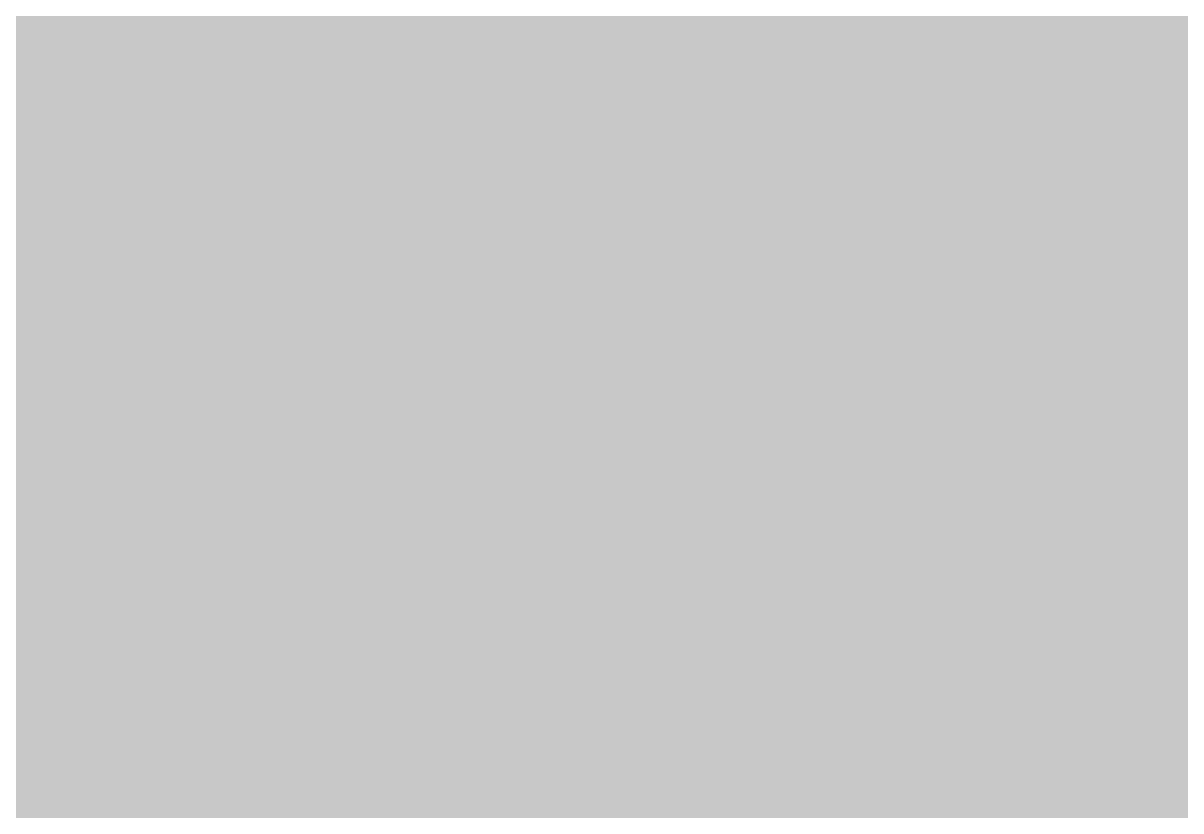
# Model space of a CAD drawing. Header units: inches. Extents: x -2 to 343, y -53 to 63.
# Drawn here: x 31.451 to 34.531, y -14.679 to -12.583 of the extents above; entities that cross this region are included whole.
import ezdxf

# ---------------------------------------------------------------- set-up
doc = ezdxf.new("R2010")
doc.units = ezdxf.units.IN
for name, color, linetype in [('Board Outline', 216, 'Continuous'), ('Bottom Layer', 5, 'Continuous'), ('Bottom Overlay', 54, 'Continuous'), ('Bottom Paste', 16, 'Continuous'), ('Bottom Solder', 6, 'Continuous'), ('Drill Drawing', 1, 'Continuous'), ('Top Layer', 1, 'Continuous'), ('Top Overlay', 2, 'Continuous'), ('Top Paste', 8, 'Continuous'), ('Top Solder', 216, 'Continuous'), ('Via Holes', 16, 'Continuous')]:
    doc.layers.add(name, color=color, linetype=linetype)

# ---------------------------------------------------------------- blocks, each defined once
blk = doc.blocks.new('R___1206_B_23')
at = {"layer": 'Bottom Layer'}
blk.add_hatch(color=5, dxfattribs=at).paths.add_polyline_path([(0.508, 0.889), (2.032, 0.889), (2.032, -0.889), (0.508, -0.889)])
at = {"layer": 'Bottom Paste'}
blk.add_hatch(color=16, dxfattribs=at).paths.add_polyline_path([(0.508, 0.889), (2.032, 0.889), (2.032, -0.889), (0.508, -0.889)])
at = {"layer": 'Bottom Solder'}
blk.add_hatch(color=6, dxfattribs=at).paths.add_polyline_path([(0.4064, 0.9906), (2.1336, 0.9906), (2.1336, -0.9906), (0.4064, -0.9906)])
at = {"layer": 'Bottom Overlay'}
for points in [[(2.1336, -0.9906, 0.127, 0.127, 0), (2.1336, 0.9906, 0.127, 0.127, 0)], [(-2.1336, -0.9906, 0.127, 0.127, 0), (2.1336, -0.9906, 0.127, 0.127, 0)]]:
    blk.add_lwpolyline(points, format="xyseb", dxfattribs=at)
blk.add_lwpolyline([(2.10185, -0.9906, 0.0635, 0.0635, 1), (2.16535, -0.9906, 0.0635, 0.0635, 1)], format="xyseb", close=True, dxfattribs=at)
blk.add_lwpolyline([(2.10185, -0.9906, 0.0635, 0.0635, 1), (2.16535, -0.9906, 0.0635, 0.0635, 1)], format="xyseb", close=True, dxfattribs=at)
blk = doc.blocks.new('8_SO_EP__51')
at = {"layer": 'Top Layer'}
blk.add_hatch(color=1, dxfattribs=at).paths.add_polyline_path([(1.3065, 1.751), (1.3065, -1.751), (-1.3065, -1.751), (-1.3065, 1.751)])
at = {"layer": 'Top Paste'}
blk.add_hatch(color=8, dxfattribs=at).paths.add_polyline_path([(1.3065, 1.751), (1.3065, -1.751), (-1.3065, -1.751), (-1.3065, 1.751)])
at = {"layer": 'Top Solder'}
blk.add_hatch(color=216, dxfattribs=at).paths.add_polyline_path([(1.4081, 1.8526), (1.4081, -1.8526), (-1.4081, -1.8526), (-1.4081, 1.8526)])
at = {"layer": 'Top Overlay'}
blk.add_lwpolyline([(-1.905, 2.5146, 0.127, 0.127, 0), (2.032, 2.5146, 0.127, 0.127, 0)], format="xyseb", dxfattribs=at)

msp = doc.modelspace()

# ---------------------------------------------------------------- hatches: boundary and pattern name
at = {"layer": 'Bottom Layer'}
for points in [[(39.0652, -19.3876), (34.173, -19.3876), (34.0087, -19.3629), (34.0087, -17.7184), (33.9961, -17.6881), (33.9961, -17.566), (33.8741, -17.566), (33.8437, -17.5535), (32.9504, -17.5535), (32.9293, -17.5394), (32.9293, -16.2706), (31.4053, -16.2706), (31.4053, -17.4644), (31.4053, -18.7598), (32.7854, -18.7598), (32.7854, -19.3629), (32.6212, -19.3876), (28.7966, -19.3876), (28.7734, -19.378), (28.7637, -19.3548), (28.7637, -17.7513), (28.7773, -17.7184), (30.2514, -17.7184), (30.2514, -11.7168), (30.261, -11.6936), (30.2842, -11.684), (39.0652, -11.684)], [(49.7332, -28.3718), (48.133, -28.3718), (45.6225, -30.8823), (45.5933, -30.8745), (45.1904, -30.8214), (44.784, -30.8214), (44.3811, -30.8745), (43.9886, -30.9797), (43.6132, -31.1352), (43.2612, -31.3383), (42.9388, -31.5857), (42.6515, -31.8731), (42.4041, -32.1955), (42.2009, -32.5474), (42.0454, -32.9228), (41.9402, -33.3154), (41.8872, -33.7182), (41.8872, -34.1246), (41.9402, -34.5275), (41.9481, -34.5567), (41.9481, -37.8206), (37.4142, -37.8206), (37.4142, -29.464), (43.3324, -23.5458), (43.3324, -19.3876), (34.0252, -19.3876), (34.0087, -19.3629), (34.0087, -17.7184), (33.9961, -17.6881), (33.9961, -17.566), (33.8741, -17.566), (33.8437, -17.5535), (32.9504, -17.5535), (32.9293, -17.5394), (32.9293, -16.2706), (31.4053, -16.2706), (31.4053, -17.4644), (31.4053, -18.7598), (32.7854, -18.7598), (32.7854, -19.3629), (32.7689, -19.3876), (28.7637, -19.3876), (28.7637, -17.7184), (30.2514, -17.7184), (30.2514, -11.684), (49.7332, -11.684)]]:
    msp.add_hatch(color=5, dxfattribs=at).paths.add_polyline_path(points)
h = msp.add_hatch(color=5, dxfattribs=at)
edge = h.paths.add_edge_path()
edge.add_arc((32.8077, -14.1751), 0.3, 0, 360)
h = msp.add_hatch(color=5, dxfattribs=at)
edge = h.paths.add_edge_path()
edge.add_arc((34.0977, -14.1751), 0.3, 0, 360)
at = {"layer": 'Top Layer'}
msp.add_hatch(color=1, dxfattribs=at).paths.add_polyline_path([(51.5747, -13.5786), (51.1302, -13.5786), (51.0777, -13.589), (50.5333, -13.589), (50.5333, -14.6558), (50.5864, -14.6558), (50.5864, -15.5255), (49.5739, -16.538), (48.3073, -16.538), (46.5436, -14.7743), (46.3672, -14.6564), (46.1591, -14.615), (40.3506, -14.615), (40.3506, -14.4984), (38.7758, -14.4984), (38.7758, -15.8192), (40.3506, -15.8192), (40.3506, -15.7027), (45.9338, -15.7027), (47.5278, -17.2967), (47.5278, -17.5764), (47.5382, -17.6289), (47.5382, -20.3428), (50.343, -20.3428), (50.343, -17.3071), (51.3947, -16.2555), (51.5725, -16.3291), (51.5725, -21.2153), (40.7323, -21.2153), (40.6337, -21.1167), (40.4674, -21.0478), (40.2874, -21.0478), (40.1211, -21.1167), (39.9939, -21.2439), (39.925, -21.4102), (39.925, -21.5902), (39.9939, -21.7565), (40.0943, -21.8568), (40.0671, -21.984), (40.0397, -22.0346), (39.3826, -22.0346), (39.3826, -20.5486), (39.3342, -20.432), (39.2176, -20.3836), (36.7398, -20.3836), (36.7398, -19.8002), (36.7272, -19.7699), (36.7272, -19.6478), (36.6051, -19.6478), (36.5748, -19.6352), (35.8734, -19.6352), (35.2987, -19.0605), (35.2987, -17.6431), (35.4493, -17.5775), (35.4765, -17.5775), (35.5714, -17.5775), (35.6017, -17.5901), (38.5862, -17.5901), (38.7758, -17.7797), (38.7758, -17.8512), (38.8473, -17.8512), (40.5256, -19.5295), (40.5256, -20.1904), (40.5382, -20.2207), (40.5382, -20.3428), (40.6603, -20.3428), (40.6906, -20.3554), (43.1906, -20.3554), (43.2209, -20.3428), (43.343, -20.3428), (43.343, -20.2207), (43.3556, -20.1904), (43.3556, -16.3317), (43.3072, -16.2151), (43.1906, -16.1667), (36.8836, -16.1667), (36.5561, -15.8393), (36.5561, -15.7677), (36.4341, -15.7677), (36.4037, -15.7552), (35.6017, -15.7552), (35.5714, -15.7677), (35.4639, -15.7677), (35.4493, -15.7677), (35.2861, -15.7677), (35.2715, -15.7677), (35.1641, -15.7677), (35.1337, -15.7552), (34.3317, -15.7552), (34.1793, -15.7677), (34.0161, -15.7677), (33.8637, -15.7552), (33.0617, -15.7552), (32.9093, -15.7677), (32.7461, -15.7677), (32.7461, -15.7677), (31.6393, -15.7677), (31.6393, -16.5135), (31.2021, -16.5135), (31.2021, -16.2706), (31.2021, -16.2706), (31.2021, -16.1944), (31.2021, -16.1944), (31.2021, -15.0006), (31.2166, -15.0006), (31.2166, -12.8686), (38.7858, -12.8686), (38.7858, -13.8176), (40.3606, -13.8176), (40.3606, -13.701), (46.169, -13.701), (46.3771, -13.6597), (46.5536, -13.5418), (48.3123, -11.783), (50.343, -11.783), (50.343, -10.8637), (51.5747, -10.8637)])
h = msp.add_hatch(color=1, dxfattribs=at)
edge = h.paths.add_edge_path()
edge.add_arc((32.8077, -14.1751), 0.3, 0, 360)
h = msp.add_hatch(color=1, dxfattribs=at)
edge = h.paths.add_edge_path()
edge.add_arc((34.0977, -14.1751), 0.3, 0, 360)
at = {"layer": 'Via Holes'}
h = msp.add_hatch(color=7, dxfattribs=at)
edge = h.paths.add_edge_path()
edge.add_arc((32.8077, -14.1751), 0.15, 0, 360)
h = msp.add_hatch(color=7, dxfattribs=at)
edge = h.paths.add_edge_path()
edge.add_arc((34.0977, -14.1751), 0.15, 0, 360)

# ---------------------------------------------------------------- linework, layer by layer
at = {"layer": 'Board Outline'}
msp.add_lwpolyline([(49.772, 6.3476, 0.254, 0.254, -0.6504), (32.1175, -53.0547, 0.254, 0.254, 0)], format="xyseb", dxfattribs=at)
at = {"layer": 'Drill Drawing'}
for points in [[(32.5537, -13.9211, 0.0508, 0.0508, 0), (32.8077, -14.0481, 0.0508, 0.0508, 0)], [(32.5537, -13.9211, 0.0508, 0.0508, 0), (32.6807, -14.1751, 0.0508, 0.0508, 0)], [(32.8077, -14.0481, 0.0508, 0.0508, 0), (33.0617, -13.9211, 0.0508, 0.0508, 0)], [(32.9347, -14.1751, 0.0508, 0.0508, 0), (33.0617, -13.9211, 0.0508, 0.0508, 0)], [(33.8437, -13.9211, 0.0508, 0.0508, 0), (34.0977, -14.0481, 0.0508, 0.0508, 0)], [(33.8437, -13.9211, 0.0508, 0.0508, 0), (33.9707, -14.1751, 0.0508, 0.0508, 0)], [(34.0977, -14.0481, 0.0508, 0.0508, 0), (34.3517, -13.9211, 0.0508, 0.0508, 0)], [(34.2247, -14.1751, 0.0508, 0.0508, 0), (34.3517, -13.9211, 0.0508, 0.0508, 0)], [(32.5537, -14.4291, 0.0508, 0.0508, 0), (32.6807, -14.1751, 0.0508, 0.0508, 0)], [(32.9347, -14.1751, 0.0508, 0.0508, 0), (33.0617, -14.4291, 0.0508, 0.0508, 0)], [(33.8437, -14.4291, 0.0508, 0.0508, 0), (33.9707, -14.1751, 0.0508, 0.0508, 0)], [(34.2247, -14.1751, 0.0508, 0.0508, 0), (34.3517, -14.4291, 0.0508, 0.0508, 0)], [(32.5537, -14.4291, 0.0508, 0.0508, 0), (32.8077, -14.3021, 0.0508, 0.0508, 0)], [(32.8077, -14.3021, 0.0508, 0.0508, 0), (33.0617, -14.4291, 0.0508, 0.0508, 0)], [(33.8437, -14.4291, 0.0508, 0.0508, 0), (34.0977, -14.3021, 0.0508, 0.0508, 0)], [(34.0977, -14.3021, 0.0508, 0.0508, 0), (34.3517, -14.4291, 0.0508, 0.0508, 0)]]:
    msp.add_lwpolyline(points, format="xyseb", dxfattribs=at)
for points in [[(32.541, -13.9211, 0.0254, 0.0254, 1), (32.5664, -13.9211, 0.0254, 0.0254, 1)], [(32.541, -13.9211, 0.0254, 0.0254, 1), (32.5664, -13.9211, 0.0254, 0.0254, 1)], [(33.049, -13.9211, 0.0254, 0.0254, 1), (33.0744, -13.9211, 0.0254, 0.0254, 1)], [(33.049, -13.9211, 0.0254, 0.0254, 1), (33.0744, -13.9211, 0.0254, 0.0254, 1)], [(33.831, -13.9211, 0.0254, 0.0254, 1), (33.8564, -13.9211, 0.0254, 0.0254, 1)], [(33.831, -13.9211, 0.0254, 0.0254, 1), (33.8564, -13.9211, 0.0254, 0.0254, 1)], [(34.339, -13.9211, 0.0254, 0.0254, 1), (34.3644, -13.9211, 0.0254, 0.0254, 1)], [(34.339, -13.9211, 0.0254, 0.0254, 1), (34.3644, -13.9211, 0.0254, 0.0254, 1)], [(32.795, -14.0481, 0.0254, 0.0254, 1), (32.8204, -14.0481, 0.0254, 0.0254, 1)], [(32.795, -14.0481, 0.0254, 0.0254, 1), (32.8204, -14.0481, 0.0254, 0.0254, 1)], [(34.085, -14.0481, 0.0254, 0.0254, 1), (34.1104, -14.0481, 0.0254, 0.0254, 1)], [(34.085, -14.0481, 0.0254, 0.0254, 1), (34.1104, -14.0481, 0.0254, 0.0254, 1)], [(32.668, -14.1751, 0.0254, 0.0254, 1), (32.6934, -14.1751, 0.0254, 0.0254, 1)], [(32.668, -14.1751, 0.0254, 0.0254, 1), (32.6934, -14.1751, 0.0254, 0.0254, 1)], [(32.922, -14.1751, 0.0254, 0.0254, 1), (32.9474, -14.1751, 0.0254, 0.0254, 1)], [(32.922, -14.1751, 0.0254, 0.0254, 1), (32.9474, -14.1751, 0.0254, 0.0254, 1)], [(33.958, -14.1751, 0.0254, 0.0254, 1), (33.9834, -14.1751, 0.0254, 0.0254, 1)], [(33.958, -14.1751, 0.0254, 0.0254, 1), (33.9834, -14.1751, 0.0254, 0.0254, 1)], [(34.212, -14.1751, 0.0254, 0.0254, 1), (34.2374, -14.1751, 0.0254, 0.0254, 1)], [(34.212, -14.1751, 0.0254, 0.0254, 1), (34.2374, -14.1751, 0.0254, 0.0254, 1)], [(32.795, -14.3021, 0.0254, 0.0254, 1), (32.8204, -14.3021, 0.0254, 0.0254, 1)], [(32.795, -14.3021, 0.0254, 0.0254, 1), (32.8204, -14.3021, 0.0254, 0.0254, 1)], [(34.085, -14.3021, 0.0254, 0.0254, 1), (34.1104, -14.3021, 0.0254, 0.0254, 1)], [(34.085, -14.3021, 0.0254, 0.0254, 1), (34.1104, -14.3021, 0.0254, 0.0254, 1)], [(32.541, -14.4291, 0.0254, 0.0254, 1), (32.5664, -14.4291, 0.0254, 0.0254, 1)], [(32.541, -14.4291, 0.0254, 0.0254, 1), (32.5664, -14.4291, 0.0254, 0.0254, 1)], [(33.049, -14.4291, 0.0254, 0.0254, 1), (33.0744, -14.4291, 0.0254, 0.0254, 1)], [(33.049, -14.4291, 0.0254, 0.0254, 1), (33.0744, -14.4291, 0.0254, 0.0254, 1)], [(33.831, -14.4291, 0.0254, 0.0254, 1), (33.8564, -14.4291, 0.0254, 0.0254, 1)], [(33.831, -14.4291, 0.0254, 0.0254, 1), (33.8564, -14.4291, 0.0254, 0.0254, 1)], [(34.339, -14.4291, 0.0254, 0.0254, 1), (34.3644, -14.4291, 0.0254, 0.0254, 1)], [(34.339, -14.4291, 0.0254, 0.0254, 1), (34.3644, -14.4291, 0.0254, 0.0254, 1)]]:
    msp.add_lwpolyline(points, format="xyseb", close=True, dxfattribs=at)

# ---------------------------------------------------------------- block references
at = {"rotation": 90}
msp.add_blockref('8_SO_EP__51', (34.0977, -14.1751), dxfattribs=at)
msp.add_blockref('R___1206_B_23', (29.9067, -13.335))

doc.saveas('drawing.dxf')
